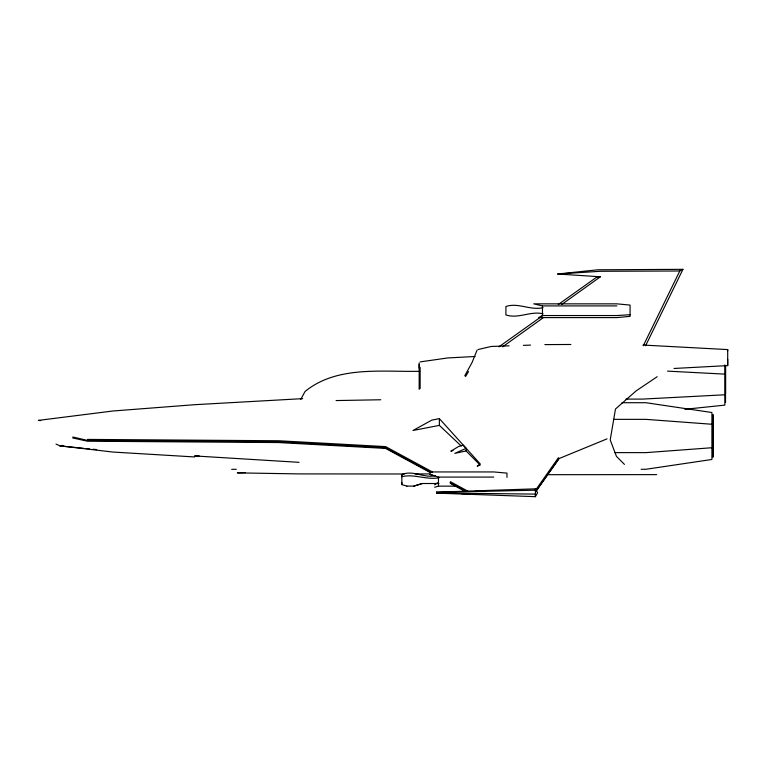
<?xml version="1.0" encoding="UTF-8"?>
<svg xmlns="http://www.w3.org/2000/svg" width="766" height="766" viewBox="0 0 766 766"><rect width="100%" height="100%" fill="white"/><g stroke="black" fill="none" stroke-linecap="round" stroke-linejoin="round"><path stroke-width="1.15" d="M406.899 486.113L401.844 484.6L401.844 474.585C412.979 469.692 423.885 478.434 435.385 475.686M419.174 364.319L419.174 389.358M420.132 367.412L420.132 388.544M436.61 493.352L436.61 492.155L535.405 488.842L537.579 492.749L535.405 496.665L436.61 493.132L447.325 493.381M434.667 487.253L438.468 486.142L438.468 477.084L429.707 474.326L432.991 475.351M439.368 425.379L439.368 418.619L431.794 420.132L412.989 430.492L439.368 425.379L461.314 446.071M535.405 488.842L535.405 496.665L535.405 495.296M542.472 315.544L542.472 305.902L533.711 303.843L616.85 303.843L630.073 305.088L630.073 316.348L616.85 317.603L538.67 317.603L542.472 315.544L616.85 315.544L630.073 314.702M641.142 469.271L645.92 469.271L711.911 459.476L711.911 412.52L645.92 402.715L622.03 402.715M712.935 446.588L713.002 414.808L713.002 457.178L712.935 414.808M684.823 409.303L724.847 405.118L724.847 364.942M725.536 393.494L725.536 366.387L725.536 402.523M674.042 368.465L727.7 365.593L727.7 359.321M727.7 350.924L727.7 349.583L643.038 345.054M477.094 350.119L472.019 362.596L464.761 375.809M643.296 345.734L679.787 270.992L682.946 269.335L645.594 345.744M300.779 399.421L305.021 391.503C336.887 365.468 381.717 372.113 419.691 371.299M465.556 376.518L468.533 371.548M535.788 489.914L558.404 457.704L558.931 458.623L558.404 459.504L535.788 491.628M535.549 491.686L558.931 458.623L607.026 438.861M434.667 484.878L437.52 482.819M502.64 346.806L543.285 317.689M561.679 304.514L600.391 276.785L557.648 274.017L597.853 269.795L682.946 269.335M498.963 346.806L542.73 315.611M558.29 304.523L596.226 277.483L600.391 276.785M657.171 376.719L636.211 390.842L615.481 409.025L610.215 439.952L616.448 456.354L624.462 464.407M466.101 450.944L466.092 448.359L454.822 453.376L466.101 450.944L480.196 465.115L477.208 466.159L480.205 463.899L439.368 418.619M413.822 486.104L422.325 483.509L438.947 483.518M422.325 483.518L413.822 486.113L406.899 486.104M453.051 450.552L450.829 451.193L458.48 446.559L463.009 445.075L466.092 448.359M55.995 444.089L60.093 445.898L62.333 445.333M478.089 349.535L491.217 346.462L509.084 345.839M420.132 361.897L447.775 357.942L475.083 356.487M475.456 491.37L483.423 491.207M711.911 447.737L645.92 452.629L614.859 452.629M557.686 274.017L600.391 271.279L679.787 270.992M302.685 398.646L194.631 404.697L112.956 410.997L38.377 420.4L40.722 420.591M724.847 394.787L642.435 399.096L625.937 399.096M523.389 345.351L530.532 345.102M544.837 344.604L570.862 344.48M245.513 472.612L237.336 472.871L299.094 473.905L404.381 473.991M436.61 492.356L535.405 490.202M336.102 400.561L380.769 399.766M231.667 469.328L236.301 469.29M415.009 473.953L430.377 473.905M542.472 305.902L616.85 305.902M543.017 307.664C530.311 310.67 518.256 302.321 505.914 306.505L505.914 314.941C518.256 319.125 530.311 310.776 543.017 313.782M613.662 419.356L645.92 419.356L711.911 424.259M656.673 474.623L546.436 474.69M438.468 477.084L493.754 477.084M438.947 477.773C426.346 480.119 414.253 473.647 401.844 476.682L401.844 474.585M438.468 486.142L457.283 486.142M87.506 439.416L278.604 440.756L385.595 446.607L432.599 472.067M535.405 494.108L436.61 492.95L436.61 492.136M199.351 456.009L194.631 455.933L299.104 462.338M461.611 493.677L469.941 493.878M667.521 371.127L724.847 374.124M194.631 456.948L112.956 452.055L60.093 445.898L64.066 446.3M60.093 445.898L83.59 448.282M85.936 448.512L89.679 448.895M92.992 449.23L96.66 449.594M431.9 472.229L429.707 471.942L493.754 471.942L506.977 473.12L506.977 477.352M72.732 437.96L87.506 441.216L278.604 442.556L385.595 448.407L430.511 472.689M72.856 437.022L87.276 440.373L278.632 441.752L385.355 447.698L431.21 472.517M450.36 483.413L464.981 491.312M450.36 481.69L468.112 491.303M449.968 482.666L465.604 491.13M727.7 349.583L727.7 365.593M419.174 362.969L419.174 368.216M401.844 482.513L401.844 484.6"/></g></svg>
